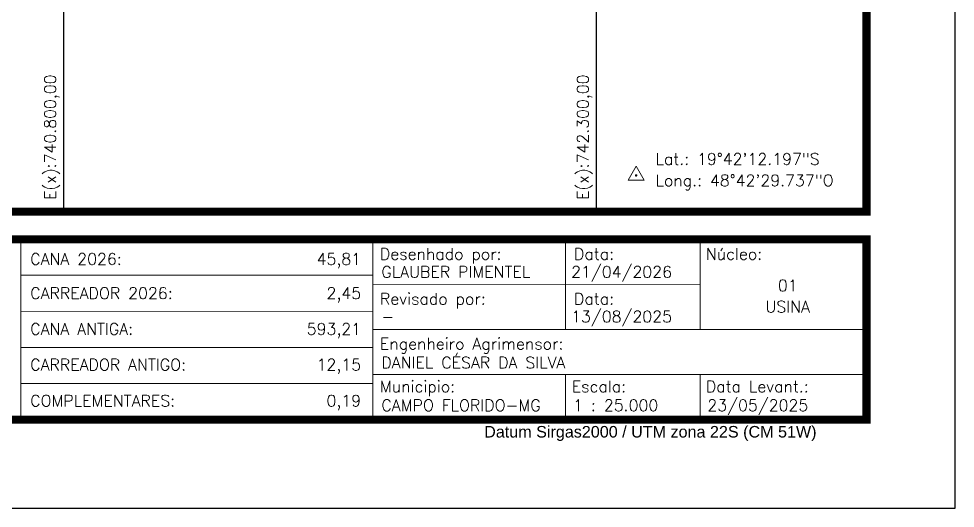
# Model space of a CAD drawing. Header units: inches. Extents: x 738061 to 743311, y 7815268 to 7822693.
# Drawn here: x 740673 to 743311, y 7815268 to 7816647 of the extents above; entities that cross this region are included whole.
import ezdxf
from ezdxf.enums import TextEntityAlignment as Align

# ---------------------------------------------------------------- set-up
doc = ezdxf.new("R2010")
doc.units = ezdxf.units.IN
doc.header["$MEASUREMENT"] = 0
doc.linetypes.add('LIN0', pattern=[0])
for name, color, linetype in [('MALHA', 8, 'Continuous'), ('MARGEM', 5, 'Continuous'), ('TEXTO', 7, 'Continuous')]:
    doc.layers.add(name, color=color, linetype=linetype)
doc.styles.add('marcelo', font='arial.ttf')
doc.styles.add('Simplex', font='simplex.shx')

msp = doc.modelspace()

# ---------------------------------------------------------------- linework, layer by layer
at = {"layer": 'MALHA'}
for points in [[(742300, 7816103.9), (742300, 7817208.2)], [(740800, 7816103.9), (740800, 7816868.5)]]:
    msp.add_lwpolyline(points, dxfattribs=at)
at = {"layer": 'MARGEM', "color": 174, "linetype": 'LIN0', "flags": 128}
msp.add_lwpolyline([(743310.7, 7815267.9), (743310.7, 7822692.9), (738060.7, 7822692.9), (738060.7, 7815267.9)], close=True, dxfattribs=at)
at = {"layer": 'MARGEM', "color": 174, "linetype": 'LIN0', "const_width": 22.7, "flags": 128}
for points in [[(743060.7, 7816103.9), (743060.7, 7822442.9), (738310.7, 7822442.9), (738310.7, 7816103.9)], [(738310.7, 7816026.1), (743060.7, 7816026.1), (743060.7, 7815517.9), (738310.7, 7815517.9)]]:
    msp.add_lwpolyline(points, close=True, dxfattribs=at)
at = {"layer": 'MARGEM', "color": 174, "linetype": 'LIN0', "const_width": 2.52, "flags": 128}
for points in [[(740679.2, 7816026.1), (740679.2, 7815524.1)], [(741670.8, 7816026.1), (741670.8, 7815524.1)], [(742213.1, 7815772), (742213.1, 7816026.1)], [(742592.5, 7815772), (742592.5, 7816026.1)], [(740679.2, 7815924.5), (741670.8, 7815924.5)], [(741670.8, 7815899.1), (742592.5, 7815899.1)], [(740679.2, 7815822.8), (741670.8, 7815822.8)], [(741670.8, 7815772), (743061.1, 7815772)], [(740679.2, 7815721.2), (741670.8, 7815721.2)], [(741670.8, 7815645), (743060.9, 7815645)], [(742213.1, 7815645), (742213.1, 7815519)], [(742592.5, 7815645), (742592.5, 7815519)], [(740679.2, 7815619.5), (741670.8, 7815619.5)]]:
    msp.add_lwpolyline(points, dxfattribs=at)
at = {"layer": 'TEXTO', "color": 7, "lineweight": 9, "flags": 128}
msp.add_lwpolyline([(742389.4, 7816192.9), (742434.6, 7816192.9), (742412, 7816232)], close=True, dxfattribs=at)
at = {"layer": 'TEXTO', "color": 7, "lineweight": 9, "const_width": 3.53, "flags": 128}
msp.add_lwpolyline([(742410.3, 7816205.9, -1), (742413.8, 7816205.9, -1)], format="xyb", close=True, dxfattribs=at)

# ---------------------------------------------------------------- texts
at = {"layer": 'MALHA', "style": 'Simplex'}
for s, p in [('E(x):740.800,00', (740787.9, 7816136.7)), ('E(x):742.300,00', (742287.9, 7816136.7))]:
    msp.add_text(s, height=32.5, rotation=90, dxfattribs=at).set_placement(p, align=Align.BOTTOM_LEFT)
at = {"layer": 'MARGEM', "color": 7, "linetype": 'Continuous', "lineweight": 9}
for s, style, p in [('Desenhado por:', 'Simplex', (741690.5, 7816000.9)), ('Data:', 'Simplex', (742237.1, 7816000.9)), ('Núcleo:', 'Simplex', (742608.3, 7816000.9)), ('Revisado por:', 'Simplex', (741690.5, 7815874.3)), ('Data:', 'Simplex', (742237.1, 7815874.3)), ('Engenheiro Agrimensor:', 'Simplex', (741690.5, 7815747.8)), ('Municipio:', 'Simplex', (741690.5, 7815627.4)), ('Escala:', 'Simplex', (742230.6, 7815627.4)), ('Data Levant.:', 'Simplex', (742608.3, 7815627.4)), ('Datum Sirgas2000 / UTM zona 22S (CM 51W)', 'marcelo', (741984.1, 7815499.8))]:
    msp.add_text(s, height=32.5, dxfattribs=dict(at, style=style)).set_placement(p, align=Align.TOP_LEFT)
at = {"layer": 'MARGEM', "color": 7, "linetype": 'Continuous', "style": 'Simplex'}
for s, p in [('CANA 2026:', (740705.7, 7815986.5)), ('GLAUBER PIMENTEL', (741694.7, 7815950.3)), ('21/04/2026', (742228.9, 7815950.3)), ('CARREADOR 2026:', (740705.7, 7815890.2)), ('13/08/2025', (742228.9, 7815824.4)), ('CANA ANTIGA:', (740705.7, 7815789.5)), ('-', (741694.7, 7815824.4)), ('CARREADOR ANTIGO:', (740705.7, 7815688.8)), ('DANIEL CÉSAR DA SILVA', (741694.7, 7815694.8)), ('COMPLEMENTARES:', (740705.7, 7815587.1)), ('23/05/2025', (742612.6, 7815574.4)), ('CAMPO FLORIDO-MG', (741694.7, 7815574.4)), ('1 : 25.000', (742234.8, 7815574.4))]:
    msp.add_text(s, height=32.5, dxfattribs=at).set_placement(p, align=Align.TOP_LEFT)
for s, p in [('45,81', (741637.5, 7815986.5)), ('2,45', (741637.5, 7815890.2)), ('593,21', (741637.5, 7815789.5)), ('12,15', (741637.5, 7815688.8)), ('0,19', (741637.5, 7815587.1))]:
    msp.add_text(s, height=32.5, dxfattribs=at).set_placement(p, align=Align.TOP_RIGHT)
for s, p in [('01', (742839, 7815895.8)), ('USINA', (742839, 7815835.8))]:
    msp.add_text(s, height=32.5, dxfattribs=at).set_placement(p, align=Align.MIDDLE_CENTER)
at = {"layer": 'TEXTO', "linetype": 'ByBlock', "style": 'Simplex'}
for s, p in [('Lat.: 19°42\'12.197"S', (742466.6, 7816235.9, 1641.9)), ('Long.: 48°42\'29.737"O', (742466.6, 7816175.5, 1641.9))]:
    msp.add_text(s, height=32.5, dxfattribs=at).set_placement(p)

doc.saveas('drawing.dxf')
